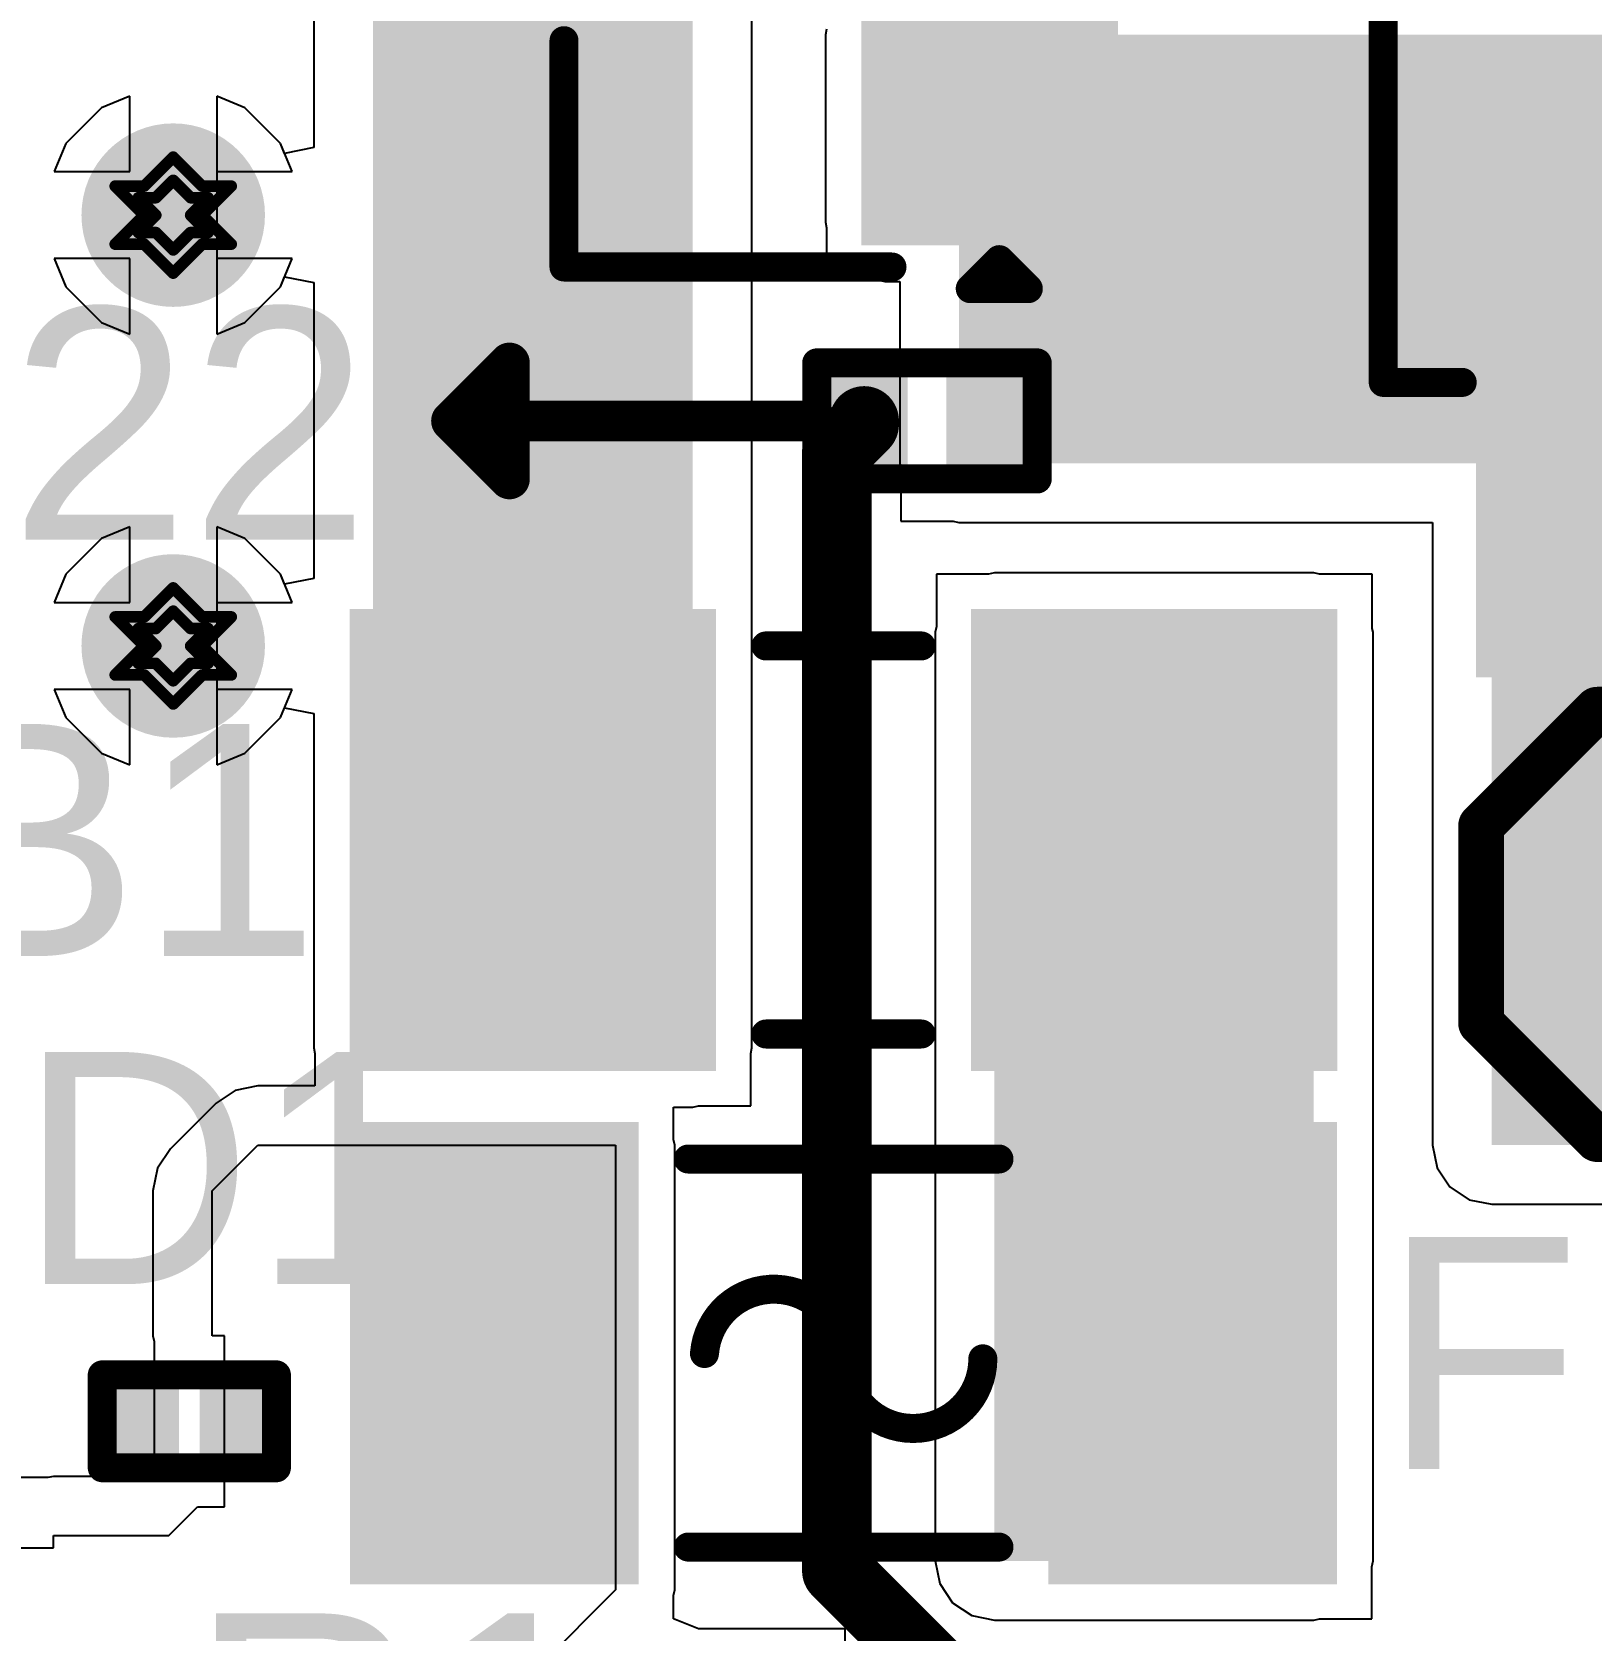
# Model space of a CAD drawing. Header units: inches. Extents: x -18 to 237, y -41 to 211.
# Drawn here: x 3.17 to 10, y 96.19 to 103.18 of the extents above; entities that cross this region are included whole.
import ezdxf

# ---------------------------------------------------------------- set-up
doc = ezdxf.new("R2010")
doc.units = ezdxf.units.IN
for name, color, linetype in [('Bottom Layer', 5, 'Continuous'), ('Bottom Solder', 6, 'Continuous'), ('Drill Drawing', 1, 'Continuous'), ('Top Layer', 1, 'Continuous'), ('Top Overlay', 2, 'Continuous'), ('Top Paste', 8, 'Continuous'), ('Top Solder', 216, 'Continuous'), ('Via Holes', 16, 'Continuous')]:
    doc.layers.add(name, color=color, linetype=linetype)
doc.styles.add('Arial', font='', dxfattribs={"height": 0.2})
doc.styles.get('Arial').set_extended_font_data('Arial')

# ---------------------------------------------------------------- blocks, each defined once
blk = doc.blocks.new('R___0201_61')
at = {"layer": 'Top Layer'}
for points in [[(-0.41, 0.185), (-0.14, 0.185), (-0.14, -0.185), (-0.41, -0.185)], [(0.14, 0.185), (0.41, 0.185), (0.41, -0.185), (0.14, -0.185)]]:
    blk.add_hatch(color=1, dxfattribs=at).paths.add_polyline_path(points)
at = {"layer": 'Top Paste'}
for points in [[(-0.41, 0.185), (-0.14, 0.185), (-0.14, -0.185), (-0.41, -0.185)], [(0.14, 0.185), (0.41, 0.185), (0.41, -0.185), (0.14, -0.185)]]:
    blk.add_hatch(color=8, dxfattribs=at).paths.add_polyline_path(points)
at = {"layer": 'Top Solder'}
for points in [[(-0.465, 0.24), (-0.085, 0.24), (-0.085, -0.24), (-0.465, -0.24)], [(0.085, 0.24), (0.465, 0.24), (0.465, -0.24), (0.085, -0.24)]]:
    blk.add_hatch(color=216, dxfattribs=at).paths.add_polyline_path(points)
at = {"layer": 'Top Overlay'}
for points in [[(-0.4826, -0.254, 0.127, 0.127, 0), (-0.4826, 0.254, 0.127, 0.127, 0)], [(-0.4826, 0.254, 0.127, 0.127, 0), (0.4826, 0.254, 0.127, 0.127, 0)], [(0.4826, -0.254, 0.127, 0.127, 0), (0.4826, 0.254, 0.127, 0.127, 0)], [(-0.4826, -0.254, 0.127, 0.127, 0), (0.4826, -0.254, 0.127, 0.127, 0)]]:
    blk.add_lwpolyline(points, format="xyseb", dxfattribs=at)
for points in [[(-0.5143, 0.254, 0.0635, 0.0635, 1), (-0.4508, 0.254, 0.0635, 0.0635, 1)], [(-0.5143, 0.254, 0.0635, 0.0635, 1), (-0.4508, 0.254, 0.0635, 0.0635, 1)], [(0.4508, 0.254, 0.0635, 0.0635, 1), (0.5143, 0.254, 0.0635, 0.0635, 1)], [(0.4508, 0.254, 0.0635, 0.0635, 1), (0.5143, 0.254, 0.0635, 0.0635, 1)], [(-0.5143, -0.254, 0.0635, 0.0635, 1), (-0.4508, -0.254, 0.0635, 0.0635, 1)], [(-0.5143, -0.254, 0.0635, 0.0635, 1), (-0.4508, -0.254, 0.0635, 0.0635, 1)], [(0.4508, -0.254, 0.0635, 0.0635, 1), (0.5143, -0.254, 0.0635, 0.0635, 1)], [(0.4508, -0.254, 0.0635, 0.0635, 1), (0.5143, -0.254, 0.0635, 0.0635, 1)]]:
    blk.add_lwpolyline(points, format="xyseb", close=True, dxfattribs=at)
blk = doc.blocks.new('SOT_23_3L__87')
at = {"layer": 'Top Layer'}
for points in [[(-0.41, 1.46), (0.41, 1.46), (0.41, 0.54), (-0.41, 0.54)], [(-1.36, -0.54), (-0.54, -0.54), (-0.54, -1.46), (-1.36, -1.46)], [(0.54, -0.54), (1.36, -0.54), (1.36, -1.46), (0.54, -1.46)]]:
    blk.add_hatch(color=1, dxfattribs=at).paths.add_polyline_path(points)
at = {"layer": 'Top Paste'}
for points in [[(-0.41, 1.46), (0.41, 1.46), (0.41, 0.54), (-0.41, 0.54)], [(-1.36, -0.54), (-0.54, -0.54), (-0.54, -1.46), (-1.36, -1.46)], [(0.54, -0.54), (1.36, -0.54), (1.36, -1.46), (0.54, -1.46)]]:
    blk.add_hatch(color=8, dxfattribs=at).paths.add_polyline_path(points)
at = {"layer": 'Top Solder'}
for points in [[(-0.5116, 1.5616), (0.5116, 1.5616), (0.5116, 0.4384), (-0.5116, 0.4384)], [(-1.4616, -0.4384), (-0.4384, -0.4384), (-0.4384, -1.5616), (-1.4616, -1.5616)], [(0.4384, -0.4384), (1.4616, -0.4384), (1.4616, -1.5616), (0.4384, -1.5616)]]:
    blk.add_hatch(color=216, dxfattribs=at).paths.add_polyline_path(points)
at = {"layer": 'Top Overlay'}
for points in [[(-1.5562, 0.8636, 0.127, 0.127, 0), (-0.5656, 0.8636, 0.127, 0.127, 0)], [(-1.5562, 0.8636, 0.127, 0.127, 0), (-1.5562, -0.572, 0.127, 0.127, 0)], [(0.5656, 0.8636, 0.127, 0.127, 0), (1.5562, 0.8636, 0.127, 0.127, 0)], [(1.5562, 0.8636, 0.127, 0.127, 0), (1.5562, -0.594, 0.127, 0.127, 0)], [(-0.3302, -0.7282, 0.127, 0.127, 0), (0.3302, -0.7282, 0.127, 0.127, 0)], [(-1.651, -0.9144, 0.127, 0.127, 0), (-1.651, -1.1684, 0.127, 0.127, 0)], [(-1.651, -0.9144, 0.127, 0.127, 0), (-1.524, -1.0414, 0.127, 0.127, 0)], [(-1.524, -1.0414, 0.127, 0.127, 0), (-1.651, -1.1684, 0.127, 0.127, 0)]]:
    blk.add_lwpolyline(points, format="xyseb", dxfattribs=at)
for points in [[(-1.588, 0.8636, 0.0635, 0.0635, 1), (-1.5245, 0.8636, 0.0635, 0.0635, 1)], [(-1.588, 0.8636, 0.0635, 0.0635, 1), (-1.5245, 0.8636, 0.0635, 0.0635, 1)], [(-0.5974, 0.8636, 0.0635, 0.0635, 1), (-0.5339, 0.8636, 0.0635, 0.0635, 1)], [(0.5339, 0.8636, 0.0635, 0.0635, 1), (0.5974, 0.8636, 0.0635, 0.0635, 1)], [(1.5245, 0.8636, 0.0635, 0.0635, 1), (1.588, 0.8636, 0.0635, 0.0635, 1)], [(1.5245, 0.8636, 0.0635, 0.0635, 1), (1.588, 0.8636, 0.0635, 0.0635, 1)], [(-1.588, -0.572, 0.0635, 0.0635, 1), (-1.5245, -0.572, 0.0635, 0.0635, 1)], [(1.5245, -0.594, 0.0635, 0.0635, 1), (1.588, -0.594, 0.0635, 0.0635, 1)], [(-0.3619, -0.7282, 0.0635, 0.0635, 1), (-0.2984, -0.7282, 0.0635, 0.0635, 1)], [(0.2984, -0.7282, 0.0635, 0.0635, 1), (0.3619, -0.7282, 0.0635, 0.0635, 1)], [(-1.6827, -0.9144, 0.0635, 0.0635, 1), (-1.6193, -0.9144, 0.0635, 0.0635, 1)], [(-1.6827, -0.9144, 0.0635, 0.0635, 1), (-1.6193, -0.9144, 0.0635, 0.0635, 1)], [(-1.5557, -1.0414, 0.0635, 0.0635, 1), (-1.4923, -1.0414, 0.0635, 0.0635, 1)], [(-1.5557, -1.0414, 0.0635, 0.0635, 1), (-1.4923, -1.0414, 0.0635, 0.0635, 1)], [(-1.6827, -1.1684, 0.0635, 0.0635, 1), (-1.6193, -1.1684, 0.0635, 0.0635, 1)], [(-1.6827, -1.1684, 0.0635, 0.0635, 1), (-1.6193, -1.1684, 0.0635, 0.0635, 1)]]:
    blk.add_lwpolyline(points, format="xyseb", close=True, dxfattribs=at)
blk = doc.blocks.new('T__________95')
at = {"layer": 'Top Layer'}
blk.add_hatch(color=1, dxfattribs=at).paths.add_polyline_path([(0.381, 0.762), (-0.381, 0.762), (-0.762, 0.381), (-0.762, -0.381), (-0.381, -0.762), (0.381, -0.762), (0.762, -0.381), (0.762, 0.381)])
at = {"layer": 'Top Paste'}
blk.add_hatch(color=8, dxfattribs=at).paths.add_polyline_path([(0.381, 0.762), (-0.381, 0.762), (-0.762, 0.381), (-0.762, -0.381), (-0.381, -0.762), (0.381, -0.762), (0.762, -0.381), (0.762, 0.381)])
at = {"layer": 'Top Solder'}
blk.add_hatch(color=216, dxfattribs=at).paths.add_polyline_path([(0.4318, 0.8636), (-0.4318, 0.8636), (-0.8636, 0.4318), (-0.8636, -0.4318), (-0.4318, -0.8636), (0.4318, -0.8636), (0.8636, -0.4318), (0.8636, 0.4318)])
at = {"layer": 'Top Overlay'}
for points in [[(-0.9398, 0.4318, 0.2, 0.2, 0), (-0.4318, 0.9398, 0.2, 0.2, 0)], [(-0.4318, 0.9398, 0.2, 0.2, 0), (0.4318, 0.9398, 0.2, 0.2, 0)], [(-0.4318, 0.9398, 0.2, 0.2, 0), (0.4318, 0.9398, 0.2, 0.2, 0)], [(0.4318, 0.9398, 0.2, 0.2, 0), (0.9398, 0.4318, 0.2, 0.2, 0)], [(-0.9398, -0.4318, 0.2, 0.2, 0), (-0.9398, 0.4318, 0.2, 0.2, 0)], [(0.9398, -0.4318, 0.2, 0.2, 0), (0.9398, 0.4318, 0.2, 0.2, 0)], [(-0.9398, -0.4318, 0.2, 0.2, 0), (-0.4318, -0.9398, 0.2, 0.2, 0)], [(0.4318, -0.9398, 0.2, 0.2, 0), (0.9398, -0.4318, 0.2, 0.2, 0)], [(-0.4318, -0.9398, 0.2, 0.2, 0), (0.4318, -0.9398, 0.2, 0.2, 0)], [(-0.4318, -0.9398, 0.2, 0.2, 0), (0.4318, -0.9398, 0.2, 0.2, 0)]]:
    blk.add_lwpolyline(points, format="xyseb", dxfattribs=at)
for points in [[(-0.4818, 0.9398, 0.1, 0.1, 1), (-0.3818, 0.9398, 0.1, 0.1, 1)], [(-0.4818, 0.9398, 0.1, 0.1, 1), (-0.3818, 0.9398, 0.1, 0.1, 1)], [(-0.4818, 0.9398, 0.1, 0.1, 1), (-0.3818, 0.9398, 0.1, 0.1, 1)], [(0.3818, 0.9398, 0.1, 0.1, 1), (0.4818, 0.9398, 0.1, 0.1, 1)], [(0.3818, 0.9398, 0.1, 0.1, 1), (0.4818, 0.9398, 0.1, 0.1, 1)], [(0.3818, 0.9398, 0.1, 0.1, 1), (0.4818, 0.9398, 0.1, 0.1, 1)], [(-0.9898, 0.4318, 0.1, 0.1, 1), (-0.8898, 0.4318, 0.1, 0.1, 1)], [(-0.9898, 0.4318, 0.1, 0.1, 1), (-0.8898, 0.4318, 0.1, 0.1, 1)], [(0.8898, 0.4318, 0.1, 0.1, 1), (0.9898, 0.4318, 0.1, 0.1, 1)], [(0.8898, 0.4318, 0.1, 0.1, 1), (0.9898, 0.4318, 0.1, 0.1, 1)], [(-0.9898, -0.4318, 0.1, 0.1, 1), (-0.8898, -0.4318, 0.1, 0.1, 1)], [(-0.9898, -0.4318, 0.1, 0.1, 1), (-0.8898, -0.4318, 0.1, 0.1, 1)], [(0.8898, -0.4318, 0.1, 0.1, 1), (0.9898, -0.4318, 0.1, 0.1, 1)], [(0.8898, -0.4318, 0.1, 0.1, 1), (0.9898, -0.4318, 0.1, 0.1, 1)], [(-0.4818, -0.9398, 0.1, 0.1, 1), (-0.3818, -0.9398, 0.1, 0.1, 1)], [(-0.4818, -0.9398, 0.1, 0.1, 1), (-0.3818, -0.9398, 0.1, 0.1, 1)], [(-0.4818, -0.9398, 0.1, 0.1, 1), (-0.3818, -0.9398, 0.1, 0.1, 1)], [(0.3818, -0.9398, 0.1, 0.1, 1), (0.4818, -0.9398, 0.1, 0.1, 1)], [(0.3818, -0.9398, 0.1, 0.1, 1), (0.4818, -0.9398, 0.1, 0.1, 1)], [(0.3818, -0.9398, 0.1, 0.1, 1), (0.4818, -0.9398, 0.1, 0.1, 1)]]:
    blk.add_lwpolyline(points, format="xyseb", close=True, dxfattribs=at)
blk = doc.blocks.new('IND_1206_111')
at = {"layer": 'Top Layer'}
for points in [[(-2.06, 0.91), (-0.66, 0.91), (-0.66, -0.91), (-2.06, -0.91)], [(0.66, 0.91), (2.06, 0.91), (2.06, -0.91), (0.66, -0.91)]]:
    blk.add_hatch(color=1, dxfattribs=at).paths.add_polyline_path(points)
at = {"layer": 'Top Paste'}
for points in [[(-2.06, 0.91), (-0.66, 0.91), (-0.66, -0.91), (-2.06, -0.91)], [(0.66, 0.91), (2.06, 0.91), (2.06, -0.91), (0.66, -0.91)]]:
    blk.add_hatch(color=8, dxfattribs=at).paths.add_polyline_path(points)
at = {"layer": 'Top Solder'}
for points in [[(-2.1616, 1.0116), (-0.5584, 1.0116), (-0.5584, -1.0116), (-2.1616, -1.0116)], [(0.5584, 1.0116), (2.1616, 1.0116), (2.1616, -1.0116), (0.5584, -1.0116)]]:
    blk.add_hatch(color=216, dxfattribs=at).paths.add_polyline_path(points)
at = {"layer": 'Top Overlay'}
for points in [[(0.34, 0.8492, 0.127, 0.127, 0), (-0.34, 0.8492, 0.127, 0.127, 0)], [(0.34, -0.8492, 0.127, 0.127, 0), (-0.34, -0.8492, 0.127, 0.127, 0)]]:
    blk.add_lwpolyline(points, format="xyseb", dxfattribs=at)
for points in [[(-0.3717, 0.8492, 0.0635, 0.0635, 1), (-0.3082, 0.8492, 0.0635, 0.0635, 1)], [(0.3082, 0.8492, 0.0635, 0.0635, 1), (0.3717, 0.8492, 0.0635, 0.0635, 1)], [(-0.3717, -0.8492, 0.0635, 0.0635, 1), (-0.3082, -0.8492, 0.0635, 0.0635, 1)], [(0.3082, -0.8492, 0.0635, 0.0635, 1), (0.3717, -0.8492, 0.0635, 0.0635, 1)]]:
    blk.add_lwpolyline(points, format="xyseb", close=True, dxfattribs=at)
blk = doc.blocks.new('F____1206__3216_M_______112')
at = {"layer": 'Top Layer'}
for points in [[(-2.058, 0.91), (-0.998, 0.91), (-0.998, -0.91), (-2.058, -0.91)], [(0.998, 0.91), (2.058, 0.91), (2.058, -0.91), (0.998, -0.91)]]:
    blk.add_hatch(color=1, dxfattribs=at).paths.add_polyline_path(points)
at = {"layer": 'Top Paste'}
for points in [[(-2.058, 0.91), (-0.998, 0.91), (-0.998, -0.91), (-2.058, -0.91)], [(0.998, 0.91), (2.058, 0.91), (2.058, -0.91), (0.998, -0.91)]]:
    blk.add_hatch(color=8, dxfattribs=at).paths.add_polyline_path(points)
at = {"layer": 'Top Solder'}
for points in [[(-2.1596, 1.0116), (-0.8964, 1.0116), (-0.8964, -1.0116), (-2.1596, -1.0116)], [(0.8964, 1.0116), (2.1596, 1.0116), (2.1596, -1.0116), (0.8964, -1.0116)]]:
    blk.add_hatch(color=216, dxfattribs=at).paths.add_polyline_path(points)
at = {"layer": 'Top Overlay'}
for points in [[(-0.68, 0.8492, 0.127, 0.127, 0), (0.68, 0.8492, 0.127, 0.127, 0)], [(-0.6087, -0.002, 0.127, 0.127, -0.962331), (0, -0.0254, 0.127, 0.127, 0)], [(0.6096, -0.0254, 0.127, 0.127, -1), (0, -0.0254, 0.127, 0.127, 0)], [(-0.68, -0.8492, 0.127, 0.127, 0), (0.68, -0.8492, 0.127, 0.127, 0)]]:
    blk.add_lwpolyline(points, format="xyseb", dxfattribs=at)
for points in [[(-0.7118, 0.8492, 0.0635, 0.0635, 1), (-0.6483, 0.8492, 0.0635, 0.0635, 1)], [(0.6483, 0.8492, 0.0635, 0.0635, 1), (0.7118, 0.8492, 0.0635, 0.0635, 1)], [(-0.6405, -0.002, 0.0635, 0.0635, 1), (-0.577, -0.002, 0.0635, 0.0635, 1)], [(-0.0318, -0.0254, 0.0635, 0.0635, 1), (0.0318, -0.0254, 0.0635, 0.0635, 1)], [(-0.0318, -0.0254, 0.0635, 0.0635, 1), (0.0318, -0.0254, 0.0635, 0.0635, 1)], [(0.5778, -0.0254, 0.0635, 0.0635, 1), (0.6413, -0.0254, 0.0635, 0.0635, 1)], [(-0.7118, -0.8492, 0.0635, 0.0635, 1), (-0.6483, -0.8492, 0.0635, 0.0635, 1)], [(0.6483, -0.8492, 0.0635, 0.0635, 1), (0.7118, -0.8492, 0.0635, 0.0635, 1)]]:
    blk.add_lwpolyline(points, format="xyseb", close=True, dxfattribs=at)
blk = doc.blocks.new('SMA_118')
at = {"layer": 'Top Layer'}
blk.add_hatch(color=1, dxfattribs=at).paths.add_polyline_path([(0.75, 0.85), (3.25, 0.85), (3.25, -0.85), (0.75, -0.85)])
at = {"layer": 'Top Paste'}
blk.add_hatch(color=8, dxfattribs=at).paths.add_polyline_path([(0.75, 0.85), (3.25, 0.85), (3.25, -0.85), (0.75, -0.85)])
at = {"layer": 'Top Solder'}
blk.add_hatch(color=216, dxfattribs=at).paths.add_polyline_path([(0.6484, 0.9516), (3.3516, 0.9516), (3.3516, -0.9516), (0.6484, -0.9516)])
at = {"layer": 'Top Overlay'}
for points in [[(2.0612, -1.3577, 0.127, 0.127, 0), (2.0612, -1.0122, 0.127, 0.127, 0)], [(2.0612, -1.3577, 0.127, 0.127, 0), (-2.6581, -1.3577, 0.127, 0.127, 0)]]:
    blk.add_lwpolyline(points, format="xyseb", dxfattribs=at)
for points in [[(2.0295, -1.0122, 0.0635, 0.0635, 1), (2.093, -1.0122, 0.0635, 0.0635, 1)], [(2.0295, -1.3577, 0.0635, 0.0635, 1), (2.093, -1.3577, 0.0635, 0.0635, 1)], [(2.0295, -1.3577, 0.0635, 0.0635, 1), (2.093, -1.3577, 0.0635, 0.0635, 1)]]:
    blk.add_lwpolyline(points, format="xyseb", close=True, dxfattribs=at)
blk = doc.blocks.new('DSN0603_2_120')
at = {"layer": 'Top Layer'}
for points in [[(-0.3, 0.12), (-0.1, 0.12), (-0.1, -0.12), (-0.3, -0.12)], [(0.1, 0.12), (0.3, 0.12), (0.3, -0.12), (0.1, -0.12)]]:
    blk.add_hatch(color=1, dxfattribs=at).paths.add_polyline_path(points)
at = {"layer": 'Top Paste'}
for points in [[(-0.3, 0.12), (-0.1, 0.12), (-0.1, -0.12), (-0.3, -0.12)], [(0.1, 0.12), (0.3, 0.12), (0.3, -0.12), (0.1, -0.12)]]:
    blk.add_hatch(color=8, dxfattribs=at).paths.add_polyline_path(points)
at = {"layer": 'Top Solder'}
for points in [[(-0.355, 0.175), (-0.045, 0.175), (-0.045, -0.175), (-0.355, -0.175)], [(0.045, 0.175), (0.355, 0.175), (0.355, -0.175), (0.045, -0.175)]]:
    blk.add_hatch(color=216, dxfattribs=at).paths.add_polyline_path(points)
at = {"layer": 'Top Overlay'}
for points in [[(0.381, 0.2032, 0.127, 0.127, 0), (-0.381, 0.2032, 0.127, 0.127, 0)], [(-0.381, 0.2032, 0.127, 0.127, 0), (-0.381, -0.2032, 0.127, 0.127, 0)], [(0.381, 0.2032, 0.127, 0.127, 0), (0.381, -0.2032, 0.127, 0.127, 0)], [(0.381, -0.2032, 0.127, 0.127, 0), (-0.381, -0.2032, 0.127, 0.127, 0)]]:
    blk.add_lwpolyline(points, format="xyseb", dxfattribs=at)
for points in [[(-0.4128, 0.2032, 0.0635, 0.0635, 1), (-0.3493, 0.2032, 0.0635, 0.0635, 1)], [(-0.4128, 0.2032, 0.0635, 0.0635, 1), (-0.3493, 0.2032, 0.0635, 0.0635, 1)], [(0.3493, 0.2032, 0.0635, 0.0635, 1), (0.4128, 0.2032, 0.0635, 0.0635, 1)], [(0.3493, 0.2032, 0.0635, 0.0635, 1), (0.4128, 0.2032, 0.0635, 0.0635, 1)], [(-0.4128, -0.2032, 0.0635, 0.0635, 1), (-0.3493, -0.2032, 0.0635, 0.0635, 1)], [(-0.4128, -0.2032, 0.0635, 0.0635, 1), (-0.3493, -0.2032, 0.0635, 0.0635, 1)], [(0.3493, -0.2032, 0.0635, 0.0635, 1), (0.4128, -0.2032, 0.0635, 0.0635, 1)], [(0.3493, -0.2032, 0.0635, 0.0635, 1), (0.4128, -0.2032, 0.0635, 0.0635, 1)]]:
    blk.add_lwpolyline(points, format="xyseb", close=True, dxfattribs=at)

msp = doc.modelspace()

# ---------------------------------------------------------------- hatches: boundary and pattern name
at = {"layer": 'Bottom Layer'}
h = msp.add_hatch(color=5, dxfattribs=at)
edge = h.paths.add_edge_path()
edge.add_arc((3.7903, 102.3825), 0.3, 0, 360)
h = msp.add_hatch(color=5, dxfattribs=at)
edge = h.paths.add_edge_path()
edge.add_arc((3.7903, 100.4969), 0.3, 0, 360)
at = {"layer": 'Bottom Solder'}
h = msp.add_hatch(color=6, dxfattribs=at)
edge = h.paths.add_edge_path()
edge.add_arc((3.7903, 102.3825), 0.4016, 0, 360)
h = msp.add_hatch(color=6, dxfattribs=at)
edge = h.paths.add_edge_path()
edge.add_arc((3.7903, 100.4969), 0.4016, 0, 360)
at = {"layer": 'Top Layer'}
for points in [[(4.664, 98.7377), (6.064, 98.7377), (6.064, 104.1217), (4.664, 104.1217)], [(6.904, 102.3517), (12.6569, 102.3517), (12.6569, 103.1717), (6.904, 103.1717)], [(7.229, 101.2967), (12.6569, 101.2967), (12.6569, 103.1717), (7.229, 103.1717)], [(9.5605, 98.3121), (12.6492, 98.3121), (12.6492, 103.1717), (9.5605, 103.1717)], [(7.384, 96.4921), (8.782, 96.4921), (8.782, 100.5577), (7.384, 100.5577)]]:
    msp.add_hatch(color=1, dxfattribs=at).paths.add_polyline_path(points)
h = msp.add_hatch(color=1, dxfattribs=at)
edge = h.paths.add_edge_path()
edge.add_arc((3.7903, 102.3825), 0.3, 0, 360)
h = msp.add_hatch(color=1, dxfattribs=at)
edge = h.paths.add_edge_path()
edge.add_arc((3.7903, 100.4969), 0.3, 0, 360)
at = {"layer": 'Top Solder'}
h = msp.add_hatch(color=216, dxfattribs=at)
edge = h.paths.add_edge_path()
edge.add_arc((3.7903, 102.3825), 0.4016, 0, 360)
h = msp.add_hatch(color=216, dxfattribs=at)
edge = h.paths.add_edge_path()
edge.add_arc((3.7903, 100.4969), 0.4016, 0, 360)
at = {"layer": 'Via Holes'}
h = msp.add_hatch(color=7, dxfattribs=at)
edge = h.paths.add_edge_path()
edge.add_arc((3.7903, 102.3825), 0.15, 0, 360)
h = msp.add_hatch(color=7, dxfattribs=at)
edge = h.paths.add_edge_path()
edge.add_arc((3.7903, 100.4969), 0.15, 0, 360)

# ---------------------------------------------------------------- linework, layer by layer
at = {"layer": 'Bottom Layer'}
for p, q in [((3.5998, 102.9032), (3.4765, 102.8521)), ((3.5998, 102.573), (3.5998, 102.9032)), ((4.1041, 102.8521), (3.9808, 102.9032)), ((3.9808, 102.9032), (3.9808, 102.573)), ((3.4765, 102.8521), (3.3206, 102.6963)), ((4.26, 102.6963), (4.1041, 102.8521)), ((3.3206, 102.6963), (3.2696, 102.573)), ((4.311, 102.573), (4.26, 102.6963)), ((3.2696, 102.573), (3.5998, 102.573)), ((3.9808, 102.573), (4.311, 102.573)), ((3.5998, 102.192), (3.2696, 102.192)), ((3.2696, 102.192), (3.3206, 102.0687)), ((3.5998, 101.8617), (3.5998, 102.192)), ((4.311, 102.192), (3.9808, 102.192)), ((3.9808, 102.192), (3.9808, 101.8617)), ((4.26, 102.0687), (4.311, 102.192)), ((3.3206, 102.0687), (3.4765, 101.9128)), ((4.1041, 101.9128), (4.26, 102.0687)), ((3.4765, 101.9128), (3.5998, 101.8617)), ((3.9808, 101.8617), (4.1041, 101.9128)), ((3.5998, 101.0176), (3.4765, 100.9665)), ((3.5998, 100.6874), (3.5998, 101.0176)), ((4.1041, 100.9665), (3.9808, 101.0176)), ((3.9808, 101.0176), (3.9808, 100.6874)), ((3.4765, 100.9665), (3.3206, 100.8107)), ((4.26, 100.8107), (4.1041, 100.9665)), ((3.3206, 100.8107), (3.2696, 100.6874)), ((4.311, 100.6874), (4.26, 100.8107)), ((3.2696, 100.6874), (3.5998, 100.6874)), ((3.9808, 100.6874), (4.311, 100.6874)), ((3.5998, 100.3064), (3.2696, 100.3064)), ((3.2696, 100.3064), (3.3206, 100.1831)), ((3.5998, 99.9761), (3.5998, 100.3064)), ((4.311, 100.3064), (3.9808, 100.3064)), ((3.9808, 100.3064), (3.9808, 99.9761)), ((4.26, 100.1831), (4.311, 100.3064)), ((3.3206, 100.1831), (3.4765, 100.0272)), ((4.1041, 100.0272), (4.26, 100.1831)), ((3.4765, 100.0272), (3.5998, 99.9761)), ((3.9808, 99.9761), (4.1041, 100.0272))]:
    msp.add_line(p, q, dxfattribs=at)
at = {"layer": 'Drill Drawing'}
for points in [[(3.6633, 102.5095, 0.0508, 0.0508, 0), (3.7903, 102.6365, 0.0508, 0.0508, 0)], [(3.7903, 102.6365, 0.0508, 0.0508, 0), (3.9173, 102.5095, 0.0508, 0.0508, 0)], [(3.7141, 102.4587, 0.0508, 0.0508, 0), (3.7903, 102.5349, 0.0508, 0.0508, 0)], [(3.7903, 102.5349, 0.0508, 0.0508, 0), (3.8665, 102.4587, 0.0508, 0.0508, 0)], [(3.5363, 102.5095, 0.0508, 0.0508, 0), (3.6633, 102.3825, 0.0508, 0.0508, 0)], [(3.5363, 102.5095, 0.0508, 0.0508, 0), (3.6633, 102.5095, 0.0508, 0.0508, 0)], [(3.6379, 102.4587, 0.0508, 0.0508, 0), (3.7141, 102.3825, 0.0508, 0.0508, 0)], [(3.6379, 102.4587, 0.0508, 0.0508, 0), (3.7141, 102.4587, 0.0508, 0.0508, 0)], [(3.8665, 102.4587, 0.0508, 0.0508, 0), (3.9427, 102.4587, 0.0508, 0.0508, 0)], [(3.8665, 102.3825, 0.0508, 0.0508, 0), (3.9427, 102.4587, 0.0508, 0.0508, 0)], [(3.9173, 102.5095, 0.0508, 0.0508, 0), (4.0443, 102.5095, 0.0508, 0.0508, 0)], [(3.9173, 102.3825, 0.0508, 0.0508, 0), (4.0443, 102.5095, 0.0508, 0.0508, 0)], [(3.5363, 102.2555, 0.0508, 0.0508, 0), (3.6633, 102.3825, 0.0508, 0.0508, 0)], [(3.6379, 102.3063, 0.0508, 0.0508, 0), (3.7141, 102.3825, 0.0508, 0.0508, 0)], [(3.8665, 102.3825, 0.0508, 0.0508, 0), (3.9427, 102.3063, 0.0508, 0.0508, 0)], [(3.9173, 102.3825, 0.0508, 0.0508, 0), (4.0443, 102.2555, 0.0508, 0.0508, 0)], [(3.6379, 102.3063, 0.0508, 0.0508, 0), (3.7141, 102.3063, 0.0508, 0.0508, 0)], [(3.7141, 102.3063, 0.0508, 0.0508, 0), (3.7903, 102.2301, 0.0508, 0.0508, 0)], [(3.7903, 102.2301, 0.0508, 0.0508, 0), (3.8665, 102.3063, 0.0508, 0.0508, 0)], [(3.8665, 102.3063, 0.0508, 0.0508, 0), (3.9427, 102.3063, 0.0508, 0.0508, 0)], [(3.5363, 102.2555, 0.0508, 0.0508, 0), (3.6633, 102.2555, 0.0508, 0.0508, 0)], [(3.6633, 102.2555, 0.0508, 0.0508, 0), (3.7903, 102.1285, 0.0508, 0.0508, 0)], [(3.7903, 102.1285, 0.0508, 0.0508, 0), (3.9173, 102.2555, 0.0508, 0.0508, 0)], [(3.9173, 102.2555, 0.0508, 0.0508, 0), (4.0443, 102.2555, 0.0508, 0.0508, 0)], [(3.6633, 100.6239, 0.0508, 0.0508, 0), (3.7903, 100.7509, 0.0508, 0.0508, 0)], [(3.7903, 100.7509, 0.0508, 0.0508, 0), (3.9173, 100.6239, 0.0508, 0.0508, 0)], [(3.7141, 100.5731, 0.0508, 0.0508, 0), (3.7903, 100.6493, 0.0508, 0.0508, 0)], [(3.7903, 100.6493, 0.0508, 0.0508, 0), (3.8665, 100.5731, 0.0508, 0.0508, 0)], [(3.5363, 100.6239, 0.0508, 0.0508, 0), (3.6633, 100.4969, 0.0508, 0.0508, 0)], [(3.5363, 100.6239, 0.0508, 0.0508, 0), (3.6633, 100.6239, 0.0508, 0.0508, 0)], [(3.6379, 100.5731, 0.0508, 0.0508, 0), (3.7141, 100.4969, 0.0508, 0.0508, 0)], [(3.6379, 100.5731, 0.0508, 0.0508, 0), (3.7141, 100.5731, 0.0508, 0.0508, 0)], [(3.8665, 100.5731, 0.0508, 0.0508, 0), (3.9427, 100.5731, 0.0508, 0.0508, 0)], [(3.8665, 100.4969, 0.0508, 0.0508, 0), (3.9427, 100.5731, 0.0508, 0.0508, 0)], [(3.9173, 100.6239, 0.0508, 0.0508, 0), (4.0443, 100.6239, 0.0508, 0.0508, 0)], [(3.9173, 100.4969, 0.0508, 0.0508, 0), (4.0443, 100.6239, 0.0508, 0.0508, 0)], [(3.5363, 100.3699, 0.0508, 0.0508, 0), (3.6633, 100.4969, 0.0508, 0.0508, 0)], [(3.6379, 100.4207, 0.0508, 0.0508, 0), (3.7141, 100.4969, 0.0508, 0.0508, 0)], [(3.8665, 100.4969, 0.0508, 0.0508, 0), (3.9427, 100.4207, 0.0508, 0.0508, 0)], [(3.9173, 100.4969, 0.0508, 0.0508, 0), (4.0443, 100.3699, 0.0508, 0.0508, 0)], [(3.6379, 100.4207, 0.0508, 0.0508, 0), (3.7141, 100.4207, 0.0508, 0.0508, 0)], [(3.7141, 100.4207, 0.0508, 0.0508, 0), (3.7903, 100.3445, 0.0508, 0.0508, 0)], [(3.7903, 100.3445, 0.0508, 0.0508, 0), (3.8665, 100.4207, 0.0508, 0.0508, 0)], [(3.8665, 100.4207, 0.0508, 0.0508, 0), (3.9427, 100.4207, 0.0508, 0.0508, 0)], [(3.5363, 100.3699, 0.0508, 0.0508, 0), (3.6633, 100.3699, 0.0508, 0.0508, 0)], [(3.6633, 100.3699, 0.0508, 0.0508, 0), (3.7903, 100.2429, 0.0508, 0.0508, 0)], [(3.7903, 100.2429, 0.0508, 0.0508, 0), (3.9173, 100.3699, 0.0508, 0.0508, 0)], [(3.9173, 100.3699, 0.0508, 0.0508, 0), (4.0443, 100.3699, 0.0508, 0.0508, 0)]]:
    msp.add_lwpolyline(points, format="xyseb", dxfattribs=at)
for points in [[(3.7776, 102.6365, 0.0254, 0.0254, 1), (3.803, 102.6365, 0.0254, 0.0254, 1)], [(3.7776, 102.6365, 0.0254, 0.0254, 1), (3.803, 102.6365, 0.0254, 0.0254, 1)], [(3.7776, 102.5349, 0.0254, 0.0254, 1), (3.803, 102.5349, 0.0254, 0.0254, 1)], [(3.7776, 102.5349, 0.0254, 0.0254, 1), (3.803, 102.5349, 0.0254, 0.0254, 1)], [(3.5236, 102.5095, 0.0254, 0.0254, 1), (3.549, 102.5095, 0.0254, 0.0254, 1)], [(3.5236, 102.5095, 0.0254, 0.0254, 1), (3.549, 102.5095, 0.0254, 0.0254, 1)], [(3.6252, 102.4587, 0.0254, 0.0254, 1), (3.6506, 102.4587, 0.0254, 0.0254, 1)], [(3.6252, 102.4587, 0.0254, 0.0254, 1), (3.6506, 102.4587, 0.0254, 0.0254, 1)], [(3.6506, 102.5095, 0.0254, 0.0254, 1), (3.676, 102.5095, 0.0254, 0.0254, 1)], [(3.6506, 102.5095, 0.0254, 0.0254, 1), (3.676, 102.5095, 0.0254, 0.0254, 1)], [(3.7014, 102.4587, 0.0254, 0.0254, 1), (3.7268, 102.4587, 0.0254, 0.0254, 1)], [(3.7014, 102.4587, 0.0254, 0.0254, 1), (3.7268, 102.4587, 0.0254, 0.0254, 1)], [(3.8538, 102.4587, 0.0254, 0.0254, 1), (3.8792, 102.4587, 0.0254, 0.0254, 1)], [(3.8538, 102.4587, 0.0254, 0.0254, 1), (3.8792, 102.4587, 0.0254, 0.0254, 1)], [(3.9046, 102.5095, 0.0254, 0.0254, 1), (3.93, 102.5095, 0.0254, 0.0254, 1)], [(3.9046, 102.5095, 0.0254, 0.0254, 1), (3.93, 102.5095, 0.0254, 0.0254, 1)], [(3.93, 102.4587, 0.0254, 0.0254, 1), (3.9554, 102.4587, 0.0254, 0.0254, 1)], [(3.93, 102.4587, 0.0254, 0.0254, 1), (3.9554, 102.4587, 0.0254, 0.0254, 1)], [(4.0316, 102.5095, 0.0254, 0.0254, 1), (4.057, 102.5095, 0.0254, 0.0254, 1)], [(4.0316, 102.5095, 0.0254, 0.0254, 1), (4.057, 102.5095, 0.0254, 0.0254, 1)], [(3.6506, 102.3825, 0.0254, 0.0254, 1), (3.676, 102.3825, 0.0254, 0.0254, 1)], [(3.6506, 102.3825, 0.0254, 0.0254, 1), (3.676, 102.3825, 0.0254, 0.0254, 1)], [(3.7014, 102.3825, 0.0254, 0.0254, 1), (3.7268, 102.3825, 0.0254, 0.0254, 1)], [(3.7014, 102.3825, 0.0254, 0.0254, 1), (3.7268, 102.3825, 0.0254, 0.0254, 1)], [(3.8538, 102.3825, 0.0254, 0.0254, 1), (3.8792, 102.3825, 0.0254, 0.0254, 1)], [(3.8538, 102.3825, 0.0254, 0.0254, 1), (3.8792, 102.3825, 0.0254, 0.0254, 1)], [(3.9046, 102.3825, 0.0254, 0.0254, 1), (3.93, 102.3825, 0.0254, 0.0254, 1)], [(3.9046, 102.3825, 0.0254, 0.0254, 1), (3.93, 102.3825, 0.0254, 0.0254, 1)], [(3.6252, 102.3063, 0.0254, 0.0254, 1), (3.6506, 102.3063, 0.0254, 0.0254, 1)], [(3.6252, 102.3063, 0.0254, 0.0254, 1), (3.6506, 102.3063, 0.0254, 0.0254, 1)], [(3.7014, 102.3063, 0.0254, 0.0254, 1), (3.7268, 102.3063, 0.0254, 0.0254, 1)], [(3.7014, 102.3063, 0.0254, 0.0254, 1), (3.7268, 102.3063, 0.0254, 0.0254, 1)], [(3.8538, 102.3063, 0.0254, 0.0254, 1), (3.8792, 102.3063, 0.0254, 0.0254, 1)], [(3.8538, 102.3063, 0.0254, 0.0254, 1), (3.8792, 102.3063, 0.0254, 0.0254, 1)], [(3.93, 102.3063, 0.0254, 0.0254, 1), (3.9554, 102.3063, 0.0254, 0.0254, 1)], [(3.93, 102.3063, 0.0254, 0.0254, 1), (3.9554, 102.3063, 0.0254, 0.0254, 1)], [(3.5236, 102.2555, 0.0254, 0.0254, 1), (3.549, 102.2555, 0.0254, 0.0254, 1)], [(3.5236, 102.2555, 0.0254, 0.0254, 1), (3.549, 102.2555, 0.0254, 0.0254, 1)], [(3.6506, 102.2555, 0.0254, 0.0254, 1), (3.676, 102.2555, 0.0254, 0.0254, 1)], [(3.6506, 102.2555, 0.0254, 0.0254, 1), (3.676, 102.2555, 0.0254, 0.0254, 1)], [(3.9046, 102.2555, 0.0254, 0.0254, 1), (3.93, 102.2555, 0.0254, 0.0254, 1)], [(3.9046, 102.2555, 0.0254, 0.0254, 1), (3.93, 102.2555, 0.0254, 0.0254, 1)], [(4.0316, 102.2555, 0.0254, 0.0254, 1), (4.057, 102.2555, 0.0254, 0.0254, 1)], [(4.0316, 102.2555, 0.0254, 0.0254, 1), (4.057, 102.2555, 0.0254, 0.0254, 1)], [(3.7776, 102.2301, 0.0254, 0.0254, 1), (3.803, 102.2301, 0.0254, 0.0254, 1)], [(3.7776, 102.2301, 0.0254, 0.0254, 1), (3.803, 102.2301, 0.0254, 0.0254, 1)], [(3.7776, 102.1285, 0.0254, 0.0254, 1), (3.803, 102.1285, 0.0254, 0.0254, 1)], [(3.7776, 102.1285, 0.0254, 0.0254, 1), (3.803, 102.1285, 0.0254, 0.0254, 1)], [(3.7776, 100.7509, 0.0254, 0.0254, 1), (3.803, 100.7509, 0.0254, 0.0254, 1)], [(3.7776, 100.7509, 0.0254, 0.0254, 1), (3.803, 100.7509, 0.0254, 0.0254, 1)], [(3.7776, 100.6493, 0.0254, 0.0254, 1), (3.803, 100.6493, 0.0254, 0.0254, 1)], [(3.7776, 100.6493, 0.0254, 0.0254, 1), (3.803, 100.6493, 0.0254, 0.0254, 1)], [(3.5236, 100.6239, 0.0254, 0.0254, 1), (3.549, 100.6239, 0.0254, 0.0254, 1)], [(3.5236, 100.6239, 0.0254, 0.0254, 1), (3.549, 100.6239, 0.0254, 0.0254, 1)], [(3.6252, 100.5731, 0.0254, 0.0254, 1), (3.6506, 100.5731, 0.0254, 0.0254, 1)], [(3.6252, 100.5731, 0.0254, 0.0254, 1), (3.6506, 100.5731, 0.0254, 0.0254, 1)], [(3.6506, 100.6239, 0.0254, 0.0254, 1), (3.676, 100.6239, 0.0254, 0.0254, 1)], [(3.6506, 100.6239, 0.0254, 0.0254, 1), (3.676, 100.6239, 0.0254, 0.0254, 1)], [(3.7014, 100.5731, 0.0254, 0.0254, 1), (3.7268, 100.5731, 0.0254, 0.0254, 1)], [(3.7014, 100.5731, 0.0254, 0.0254, 1), (3.7268, 100.5731, 0.0254, 0.0254, 1)], [(3.8538, 100.5731, 0.0254, 0.0254, 1), (3.8792, 100.5731, 0.0254, 0.0254, 1)], [(3.8538, 100.5731, 0.0254, 0.0254, 1), (3.8792, 100.5731, 0.0254, 0.0254, 1)], [(3.9046, 100.6239, 0.0254, 0.0254, 1), (3.93, 100.6239, 0.0254, 0.0254, 1)], [(3.9046, 100.6239, 0.0254, 0.0254, 1), (3.93, 100.6239, 0.0254, 0.0254, 1)], [(3.93, 100.5731, 0.0254, 0.0254, 1), (3.9554, 100.5731, 0.0254, 0.0254, 1)], [(3.93, 100.5731, 0.0254, 0.0254, 1), (3.9554, 100.5731, 0.0254, 0.0254, 1)], [(4.0316, 100.6239, 0.0254, 0.0254, 1), (4.057, 100.6239, 0.0254, 0.0254, 1)], [(4.0316, 100.6239, 0.0254, 0.0254, 1), (4.057, 100.6239, 0.0254, 0.0254, 1)], [(3.6506, 100.4969, 0.0254, 0.0254, 1), (3.676, 100.4969, 0.0254, 0.0254, 1)], [(3.6506, 100.4969, 0.0254, 0.0254, 1), (3.676, 100.4969, 0.0254, 0.0254, 1)], [(3.7014, 100.4969, 0.0254, 0.0254, 1), (3.7268, 100.4969, 0.0254, 0.0254, 1)], [(3.7014, 100.4969, 0.0254, 0.0254, 1), (3.7268, 100.4969, 0.0254, 0.0254, 1)], [(3.8538, 100.4969, 0.0254, 0.0254, 1), (3.8792, 100.4969, 0.0254, 0.0254, 1)], [(3.8538, 100.4969, 0.0254, 0.0254, 1), (3.8792, 100.4969, 0.0254, 0.0254, 1)], [(3.9046, 100.4969, 0.0254, 0.0254, 1), (3.93, 100.4969, 0.0254, 0.0254, 1)], [(3.9046, 100.4969, 0.0254, 0.0254, 1), (3.93, 100.4969, 0.0254, 0.0254, 1)], [(3.6252, 100.4207, 0.0254, 0.0254, 1), (3.6506, 100.4207, 0.0254, 0.0254, 1)], [(3.6252, 100.4207, 0.0254, 0.0254, 1), (3.6506, 100.4207, 0.0254, 0.0254, 1)], [(3.7014, 100.4207, 0.0254, 0.0254, 1), (3.7268, 100.4207, 0.0254, 0.0254, 1)], [(3.7014, 100.4207, 0.0254, 0.0254, 1), (3.7268, 100.4207, 0.0254, 0.0254, 1)], [(3.8538, 100.4207, 0.0254, 0.0254, 1), (3.8792, 100.4207, 0.0254, 0.0254, 1)], [(3.8538, 100.4207, 0.0254, 0.0254, 1), (3.8792, 100.4207, 0.0254, 0.0254, 1)], [(3.93, 100.4207, 0.0254, 0.0254, 1), (3.9554, 100.4207, 0.0254, 0.0254, 1)], [(3.93, 100.4207, 0.0254, 0.0254, 1), (3.9554, 100.4207, 0.0254, 0.0254, 1)], [(3.5236, 100.3699, 0.0254, 0.0254, 1), (3.549, 100.3699, 0.0254, 0.0254, 1)], [(3.5236, 100.3699, 0.0254, 0.0254, 1), (3.549, 100.3699, 0.0254, 0.0254, 1)], [(3.6506, 100.3699, 0.0254, 0.0254, 1), (3.676, 100.3699, 0.0254, 0.0254, 1)], [(3.6506, 100.3699, 0.0254, 0.0254, 1), (3.676, 100.3699, 0.0254, 0.0254, 1)], [(3.9046, 100.3699, 0.0254, 0.0254, 1), (3.93, 100.3699, 0.0254, 0.0254, 1)], [(3.9046, 100.3699, 0.0254, 0.0254, 1), (3.93, 100.3699, 0.0254, 0.0254, 1)], [(4.0316, 100.3699, 0.0254, 0.0254, 1), (4.057, 100.3699, 0.0254, 0.0254, 1)], [(4.0316, 100.3699, 0.0254, 0.0254, 1), (4.057, 100.3699, 0.0254, 0.0254, 1)], [(3.7776, 100.3445, 0.0254, 0.0254, 1), (3.803, 100.3445, 0.0254, 0.0254, 1)], [(3.7776, 100.3445, 0.0254, 0.0254, 1), (3.803, 100.3445, 0.0254, 0.0254, 1)], [(3.7776, 100.2429, 0.0254, 0.0254, 1), (3.803, 100.2429, 0.0254, 0.0254, 1)], [(3.7776, 100.2429, 0.0254, 0.0254, 1), (3.803, 100.2429, 0.0254, 0.0254, 1)]]:
    msp.add_lwpolyline(points, format="xyseb", close=True, dxfattribs=at)
at = {"layer": 'Top Layer'}
for p, q in [((4.405, 104.1217), (4.405, 102.678)), ((6.323, 98.7377), (6.323, 104.1217)), ((6.65, 103.1967), (6.645, 103.1717)), ((6.645, 103.1717), (6.645, 102.3517)), ((3.5998, 102.9032), (3.4765, 102.8521)), ((3.5998, 102.573), (3.5998, 102.9032)), ((4.1041, 102.8521), (3.9808, 102.9032)), ((3.9808, 102.9032), (3.9808, 102.3825)), ((3.4765, 102.8521), (3.3206, 102.6963)), ((4.26, 102.6963), (4.1041, 102.8521)), ((3.3206, 102.6963), (3.2696, 102.573)), ((4.278, 102.6527), (4.26, 102.6963)), ((4.405, 102.678), (4.278, 102.6527)), ((3.2696, 102.573), (3.5998, 102.573)), ((3.9808, 102.3825), (3.9808, 101.8617)), ((6.645, 102.3517), (6.65, 102.3267)), ((6.65, 102.3267), (6.65, 102.0977)), ((3.5998, 102.192), (3.2696, 102.192)), ((3.2696, 102.192), (3.3206, 102.0687)), ((3.5998, 101.8617), (3.5998, 102.192)), ((3.3206, 102.0687), (3.4765, 101.9128)), ((4.1041, 101.9128), (4.26, 102.0687)), ((4.26, 102.0687), (4.278, 102.1123)), ((4.278, 102.1123), (4.405, 102.087)), ((4.405, 102.087), (4.405, 100.7924)), ((6.65, 102.0977), (6.879, 102.0977)), ((6.879, 102.0977), (6.904, 102.0927)), ((6.904, 102.0927), (6.97, 102.0927)), ((6.97, 102.0927), (6.97, 101.2967)), ((3.4765, 101.9128), (3.5998, 101.8617)), ((3.9808, 101.8617), (4.1041, 101.9128)), ((6.97, 101.2967), (6.975, 101.2717)), ((6.975, 101.2717), (6.975, 101.0427)), ((3.5998, 101.0176), (3.4765, 100.9665)), ((3.5998, 100.6874), (3.5998, 101.0176)), ((4.1041, 100.9665), (3.9808, 101.0176)), ((3.9808, 101.0176), (3.9808, 100.4969)), ((6.975, 101.0427), (7.204, 101.0427)), ((7.204, 101.0427), (7.229, 101.0377)), ((7.229, 101.0377), (9.3016, 101.0377)), ((9.3016, 101.0377), (9.3016, 98.3121)), ((3.4765, 100.9665), (3.3206, 100.8107)), ((4.26, 100.8107), (4.1041, 100.9665)), ((3.3206, 100.8107), (3.2696, 100.6874)), ((4.278, 100.7671), (4.26, 100.8107)), ((4.405, 100.7924), (4.278, 100.7671)), ((7.359, 100.8117), (7.13, 100.8117)), ((7.13, 100.8117), (7.13, 100.5827)), ((7.384, 100.8167), (7.359, 100.8117)), ((8.782, 100.8167), (7.384, 100.8167)), ((8.807, 100.8117), (8.782, 100.8167)), ((9.038, 100.8117), (8.807, 100.8117)), ((9.038, 100.5727), (9.038, 100.8117)), ((3.2696, 100.6874), (3.5998, 100.6874)), ((7.13, 100.5827), (7.125, 100.5577)), ((7.125, 100.5577), (7.125, 96.4921)), ((9.041, 100.5577), (9.038, 100.5727)), ((9.041, 96.4921), (9.041, 100.5577)), ((3.9808, 100.4969), (3.9808, 99.9761)), ((3.5998, 100.3064), (3.2696, 100.3064)), ((3.2696, 100.3064), (3.3206, 100.1831)), ((3.5998, 99.9761), (3.5998, 100.3064)), ((3.3206, 100.1831), (3.4765, 100.0272)), ((4.1041, 100.0272), (4.26, 100.1831)), ((4.26, 100.1831), (4.278, 100.2267)), ((4.278, 100.2267), (4.405, 100.2014)), ((4.405, 100.2014), (4.405, 98.7377)), ((3.4765, 100.0272), (3.5998, 99.9761)), ((3.9808, 99.9761), (4.1041, 100.0272)), ((4.405, 98.7377), (4.41, 98.7127)), ((4.41, 98.7127), (4.41, 98.5711)), ((6.318, 98.7127), (6.323, 98.7377)), ((6.318, 98.4837), (6.318, 98.7127)), ((4.1608, 98.5711), (4.0617, 98.5513)), ((4.41, 98.5711), (4.1608, 98.5711)), ((3.9777, 98.4952), (3.7777, 98.2952)), ((4.0617, 98.5513), (3.9777, 98.4952)), ((6.064, 98.4787), (6.089, 98.4837)), ((6.089, 98.4837), (6.318, 98.4837)), ((5.98, 98.3371), (5.98, 98.4787)), ((5.98, 98.4787), (6.064, 98.4787)), ((3.7777, 98.2952), (3.7215, 98.2112)), ((3.9608, 98.1121), (4.1608, 98.3121)), ((4.1608, 98.3121), (5.726, 98.3121)), ((5.726, 98.3121), (5.726, 96.3653)), ((5.985, 98.3121), (5.98, 98.3371)), ((5.985, 96.3653), (5.985, 98.3121)), ((9.3016, 98.3121), (9.3213, 98.213)), ((3.7215, 98.2112), (3.7018, 98.1121)), ((9.3213, 98.213), (9.3774, 98.129)), ((3.7018, 98.1121), (3.7018, 97.4773)), ((3.9608, 97.4773), (3.9608, 98.1121)), ((9.3774, 98.129), (9.4614, 98.0728)), ((9.4614, 98.0728), (9.5605, 98.0531)), ((9.5605, 98.0531), (12.6492, 98.0531)), ((3.7018, 97.4773), (3.7068, 97.4523)), ((3.7068, 97.4523), (3.7068, 96.9055)), ((4.0148, 97.4773), (3.9608, 97.4773)), ((4.0148, 96.7293), (4.0148, 97.4773)), ((3.7068, 96.9055), (3.6635, 96.8623)), ((3.242, 96.8573), (1.907, 96.8573)), ((3.267, 96.8623), (3.242, 96.8573)), ((3.6635, 96.8623), (3.267, 96.8623)), ((3.7708, 96.6033), (3.8968, 96.7293)), ((3.8968, 96.7293), (4.0148, 96.7293)), ((3.267, 96.5493), (3.267, 96.6033)), ((3.267, 96.6033), (3.7708, 96.6033)), ((1.8524, 96.5493), (3.267, 96.5493)), ((7.125, 96.4921), (7.1447, 96.393)), ((9.036, 96.4671), (9.041, 96.4921)), ((9.036, 96.2381), (9.036, 96.4671)), ((7.1447, 96.393), (7.2009, 96.309)), ((5.726, 96.3653), (5.3988, 96.038)), ((5.98, 96.3403), (5.985, 96.3653)), ((5.98, 96.2381), (5.98, 96.3403)), ((7.2009, 96.309), (7.2849, 96.2528)), ((7.2849, 96.2528), (7.384, 96.2331)), ((6.0892, 96.1952), (5.98, 96.2381)), ((6.731, 96.1952), (6.0892, 96.1952)), ((6.731, 95.0522), (6.731, 96.1952)), ((7.384, 96.2331), (8.782, 96.2331)), ((8.782, 96.2331), (8.807, 96.2381)), ((8.807, 96.2381), (9.036, 96.2381))]:
    msp.add_line(p, q, dxfattribs=at)
for points in [[(6.814, 101.4665, 0.3048, 0.3048, 0), (6.814, 101.4817, 0.3048, 0.3048, 0)], [(6.6947, 101.3471, 0.3048, 0.3048, 0), (6.814, 101.4665, 0.3048, 0.3048, 0)], [(6.6947, 96.4492, 0.3048, 0.3048, 0), (6.6947, 101.3471, 0.3048, 0.3048, 0)], [(6.6947, 96.4492, 0.3048, 0.3048, 0), (7.112, 96.0319, 0.3048, 0.3048, 0)]]:
    msp.add_lwpolyline(points, format="xyseb", dxfattribs=at)
for points in [[(6.7378, 101.4817, 0.1524, 0.1524, 1), (6.8902, 101.4817, 0.1524, 0.1524, 1)], [(6.7378, 101.4665, 0.1524, 0.1524, 1), (6.8902, 101.4665, 0.1524, 0.1524, 1)], [(6.7378, 101.4665, 0.1524, 0.1524, 1), (6.8902, 101.4665, 0.1524, 0.1524, 1)], [(6.6185, 101.3471, 0.1524, 0.1524, 1), (6.7709, 101.3471, 0.1524, 0.1524, 1)], [(6.6185, 101.3471, 0.1524, 0.1524, 1), (6.7709, 101.3471, 0.1524, 0.1524, 1)], [(6.6185, 96.4492, 0.1524, 0.1524, 1), (6.7709, 96.4492, 0.1524, 0.1524, 1)], [(6.6185, 96.4492, 0.1524, 0.1524, 1), (6.7709, 96.4492, 0.1524, 0.1524, 1)]]:
    msp.add_lwpolyline(points, format="xyseb", close=True, dxfattribs=at)
at = {"layer": 'Top Overlay'}
for points in [[(5.008, 101.4817, 0.1778, 0.1778, 0), (5.262, 101.7357, 0.1778, 0.1778, 0)], [(5.262, 101.4817, 0.1778, 0.1778, 0), (5.262, 101.7357, 0.1778, 0.1778, 0)], [(5.008, 101.4817, 0.1778, 0.1778, 0), (5.262, 101.2277, 0.1778, 0.1778, 0)], [(5.008, 101.4817, 0.1778, 0.1778, 0), (6.6064, 101.4817, 0.1778, 0.1778, 0)], [(5.262, 101.2277, 0.1778, 0.1778, 0), (5.262, 101.4817, 0.1778, 0.1778, 0)]]:
    msp.add_lwpolyline(points, format="xyseb", dxfattribs=at)
for points in [[(5.2175, 101.7357, 0.0889, 0.0889, 1), (5.3064, 101.7357, 0.0889, 0.0889, 1)], [(5.2175, 101.7357, 0.0889, 0.0889, 1), (5.3064, 101.7357, 0.0889, 0.0889, 1)], [(4.9635, 101.4817, 0.0889, 0.0889, 1), (5.0524, 101.4817, 0.0889, 0.0889, 1)], [(4.9635, 101.4817, 0.0889, 0.0889, 1), (5.0524, 101.4817, 0.0889, 0.0889, 1)], [(4.9635, 101.4817, 0.0889, 0.0889, 1), (5.0524, 101.4817, 0.0889, 0.0889, 1)], [(5.2175, 101.4817, 0.0889, 0.0889, 1), (5.3064, 101.4817, 0.0889, 0.0889, 1)], [(5.2175, 101.4817, 0.0889, 0.0889, 1), (5.3064, 101.4817, 0.0889, 0.0889, 1)], [(6.562, 101.4817, 0.0889, 0.0889, 1), (6.6509, 101.4817, 0.0889, 0.0889, 1)], [(5.2175, 101.2277, 0.0889, 0.0889, 1), (5.3064, 101.2277, 0.0889, 0.0889, 1)], [(5.2175, 101.2277, 0.0889, 0.0889, 1), (5.3064, 101.2277, 0.0889, 0.0889, 1)]]:
    msp.add_lwpolyline(points, format="xyseb", close=True, dxfattribs=at)

# ---------------------------------------------------------------- block references
for name, p, rotation in [('SMA_118', (10.4436, 103.7117), 270), ('SOT_23_3L__87', (6.364, 103.7117), 90), ('IND_1206_111', (6.724, 99.6477), 180), ('DSN0603_2_120', (3.8608, 97.1033), 180)]:
    msp.add_blockref(name, p, dxfattribs=dict(rotation=rotation))
for name, p in [('R___0201_61', (7.089, 101.4817)), ('T__________95', (10.4537, 99.2782)), ('F____1206__3216_M_______112', (6.724, 97.4021))]:
    msp.add_blockref(name, p)

# ---------------------------------------------------------------- texts
at = {"layer": 'Top Overlay', "style": 'Arial'}
for s, p in [('R22', (2.0485, 100.9614)), ('FB1', (1.8281, 99.1398)), ('D1', (3.1132, 97.7042)), ('F1', (9.0825, 96.8943)), ('R1', (3.8613, 95.2464))]:
    msp.add_text(s, height=1.016, dxfattribs=at).set_placement(p)

doc.saveas('drawing.dxf')
